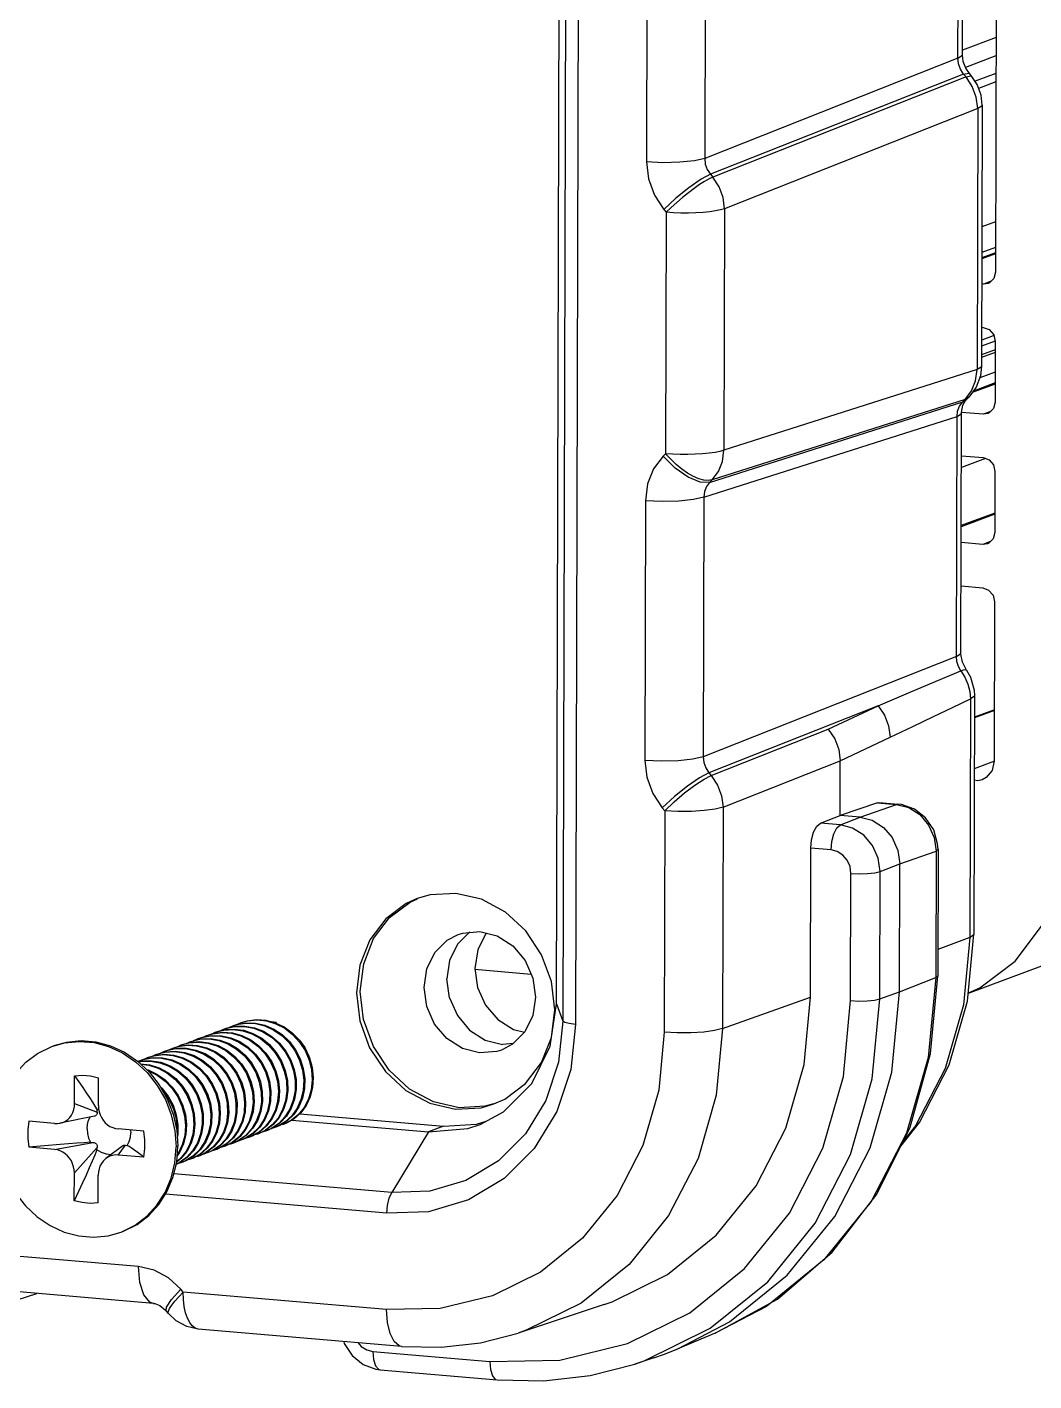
# Model space of a CAD drawing. Extents: x 2468 to 2936, y 274 to 599.
# Drawn here: x 2825.25 to 2843.53, y 438.06 to 462.63 of the extents above; entities that cross this region are included whole.
import ezdxf

# ---------------------------------------------------------------- set-up
doc = ezdxf.new("R2010")
doc.units = 0
doc.header["$LTSCALE"] = 30.734
doc.layers.get('0').update_dxf_attribs({"linetype": 'CONTINUOUS'})

# ---------------------------------------------------------------- blocks, each defined once
blk = doc.blocks.new('A$C3CCE6F4D')
at = {"color": 7, "linetype": 'Continuous'}
for p, q in [((35.321, 8.554), (35.536, 94.572)), ((35.683, 94.179), (35.468, 8.161)), ((35.969, 94.104), (35.754, 8.086)), ((45.436, 85.978), (45.284, 25.155)), ((44.432, 30.007), (44.446, 35.451)), ((44.535, 30.085), (44.549, 35.529)), ((37.377, 33.544), (37.362, 27.653)), ((38.7, 33.622), (38.685, 27.732)), ((104.171, 31.012), (44.668, 8.788)), ((45.297, 30.476), (44.536, 30.192)), ((44.432, 30.007), (38.685, 27.732)), ((44.555, 29.929), (44.535, 30.085)), ((44.612, 29.777), (44.555, 29.929)), ((45.296, 30.056), (44.604, 29.798)), ((44.561, 29.647), (38.814, 27.372)), ((44.616, 29.582), (38.868, 27.307)), ((44.616, 29.582), (44.561, 29.647)), ((44.692, 29.658), (44.612, 29.777)), ((44.616, 29.582), (44.722, 29.605)), ((44.747, 29.593), (44.692, 29.658)), ((44.722, 29.605), (44.747, 29.593)), ((45.295, 29.662), (44.82, 29.485)), ((45.295, 29.467), (44.903, 29.32)), ((44.985, 28.943), (44.97, 23.018)), ((44.882, 28.865), (39.135, 26.59)), ((44.882, 28.865), (44.867, 22.941)), ((38.814, 27.372), (38.868, 27.307)), ((37.757, 26.576), (37.812, 26.511)), ((37.812, 26.511), (37.798, 21.033)), ((39.135, 26.59), (39.121, 21.112)), ((45.287, 26.295), (44.978, 26.179)), ((45.285, 25.592), (44.976, 25.477)), ((45.285, 25.567), (44.976, 25.451)), ((45.285, 25.713), (44.977, 25.597)), ((45.012, 24.883), (44.975, 24.886)), ((45.184, 24.947), (45.012, 24.883)), ((45.119, 24.898), (45.012, 24.883)), ((44.972, 23.902), (45.009, 23.899)), ((45.233, 23.705), (44.972, 23.607)), ((45.277, 23.587), (44.971, 23.473)), ((45.28, 23.393), (44.971, 23.277)), ((45.28, 23.39), (44.971, 23.274)), ((45.28, 23.58), (45.277, 22.202)), ((45.279, 23.329), (44.971, 23.213)), ((44.867, 22.941), (39.121, 21.112)), ((44.946, 22.804), (44.847, 22.54)), ((45.278, 22.886), (44.928, 22.756)), ((44.97, 23.019), (44.946, 22.804)), ((44.597, 22.266), (44.741, 22.457)), ((44.847, 22.54), (44.677, 22.314)), ((45.278, 22.614), (44.757, 22.42)), ((45.278, 22.639), (44.783, 22.455)), ((38.796, 20.383), (44.542, 22.211)), ((44.597, 22.266), (38.851, 20.438)), ((44.426, 22.001), (44.47, 22.116)), ((44.47, 22.116), (44.542, 22.211)), ((44.515, 21.972), (44.545, 22.133)), ((44.542, 22.211), (44.597, 22.266)), ((44.542, 22.211), (44.622, 22.259)), ((44.545, 22.133), (44.606, 22.241)), ((44.677, 22.314), (44.597, 22.266)), ((44.606, 22.241), (44.622, 22.259)), ((44.622, 22.259), (44.677, 22.314)), ((38.666, 20.047), (44.412, 21.876)), ((44.399, 16.432), (44.412, 21.876)), ((44.412, 21.876), (44.426, 22.001)), ((44.501, 16.51), (44.515, 21.954)), ((44.515, 21.954), (44.515, 21.972)), ((45.004, 21.93), (44.517, 21.972)), ((45.177, 21.995), (45.004, 21.93)), ((45.111, 21.945), (45.004, 21.93)), ((37.798, 21.033), (37.743, 20.978)), ((45.06, 20.924), (44.512, 20.719)), ((44.513, 20.988), (45.002, 20.946)), ((45.273, 20.628), (45.269, 19.25)), ((38.851, 20.438), (38.796, 20.383)), ((37.343, 19.968), (37.328, 14.078)), ((38.666, 20.047), (38.651, 14.157)), ((45.27, 19.687), (44.509, 19.402)), ((45.27, 19.662), (44.509, 19.377)), ((45.169, 19.042), (44.997, 18.978)), ((44.997, 18.978), (44.508, 19.02)), ((45.104, 18.993), (44.997, 18.978)), ((44.505, 18.036), (44.995, 17.994)), ((45.265, 17.675), (45.256, 14.066)), ((44.399, 16.432), (38.651, 14.157)), ((44.502, 16.483), (44.501, 16.51)), ((44.801, 15.668), (44.808, 15.546)), ((44.715, 15.472), (44.701, 10.06)), ((44.808, 15.546), (44.794, 10.135)), ((42.619, 15.316), (38.78, 13.796)), ((41.49, 14.783), (42.619, 15.316)), ((45.259, 15.224), (44.807, 15.055)), ((45.259, 15.209), (44.807, 15.04)), ((38.835, 13.732), (41.49, 14.783)), ((41.761, 14.067), (42.895, 14.603)), ((39.101, 13.015), (41.761, 14.068)), ((41.758, 12.83), (41.761, 14.068)), ((45.26, 14.056), (44.804, 13.886)), ((38.78, 13.796), (38.835, 13.732)), ((37.723, 13), (37.778, 12.936)), ((37.778, 12.936), (37.765, 7.914)), ((39.101, 13.015), (39.088, 7.992)), ((42.605, 13.116), (41.758, 12.83)), ((42.21, 12.791), (43.035, 13.079)), ((42.605, 13.116), (42.643, 13.12)), ((42.605, 13.116), (43.035, 13.079)), ((42.643, 13.12), (43.072, 13.084)), ((43.072, 13.084), (43.035, 13.079)), ((43.035, 13.079), (43.315, 13.007)), ((43.155, 13.073), (43.072, 13.083)), ((41.312, 12.653), (41.758, 12.83)), ((41.764, 12.614), (41.312, 12.653)), ((42.21, 12.791), (41.758, 12.83)), ((41.764, 12.614), (42.21, 12.791)), ((43.894, 12.325), (43.937, 12.017)), ((41.085, 8.705), (41.094, 12.084)), ((41.554, 12.044), (41.094, 12.084)), ((43.112, 11.729), (43.937, 12.017)), ((43.937, 12.017), (43.929, 9.148)), ((43.981, 12.053), (43.937, 12.017)), ((43.981, 12.053), (43.972, 12.187)), ((43.981, 12.053), (43.973, 9.184)), ((42.666, 11.553), (43.112, 11.729)), ((43.105, 8.826), (43.112, 11.729)), ((41.997, 8.627), (42.005, 11.513)), ((42.659, 8.666), (42.666, 11.553)), ((32.455, 11.027), (32.161, 10.942)), ((33.356, 10.189), (33.075, 9.908)), ((33.726, 10.158), (33.714, 10.147)), ((44.701, 10.06), (43.975, 9.785)), ((44.651, 8.611), (44.794, 10.135)), ((33.468, 9.337), (34.747, 9.227)), ((32.892, 8.688), (32.831, 9.119)), ((43.105, 8.826), (43.929, 9.148)), ((43.813, 7.425), (43.973, 9.184)), ((43.973, 9.184), (43.929, 9.148)), ((39.088, 7.992), (41.085, 8.705)), ((42.659, 8.666), (43.105, 8.826)), ((35.177, 7.591), (35.321, 8.554)), ((35.321, 8.554), (35.468, 8.161)), ((27.764, 7.979), (27.811, 7.996)), ((27.788, 7.988), (27.825, 8.001)), ((27.956, 8.051), (28.061, 8.084)), ((27.98, 8.06), (28.062, 8.087)), ((28.525, 8.189), (28.741, 8.167)), ((28.726, 8.183), (28.938, 8.126)), ((28.741, 8.167), (28.952, 8.103)), ((28.956, 8.127), (28.86, 8.147)), ((28.952, 8.103), (29.151, 7.999)), ((28.956, 8.127), (28.953, 8.119)), ((28.956, 8.127), (28.96, 8.116)), ((26.919, 7.655), (26.997, 7.693)), ((26.997, 7.693), (27.018, 7.7)), ((27.092, 7.721), (27.189, 7.764)), ((27.189, 7.764), (27.267, 7.79)), ((27.213, 7.773), (27.291, 7.799)), ((27.38, 7.836), (27.518, 7.877)), ((27.404, 7.845), (27.541, 7.886)), ((27.509, 7.876), (27.572, 7.908)), ((27.596, 7.916), (27.793, 7.969)), ((27.674, 7.937), (27.764, 7.979)), ((26.062, 7.343), (26.204, 7.385)), ((26.164, 7.374), (26.229, 7.406)), ((26.229, 7.406), (26.431, 7.459)), ((26.253, 7.415), (26.455, 7.468)), ((26.329, 7.435), (26.421, 7.478)), ((26.421, 7.478), (26.473, 7.496)), ((26.445, 7.487), (26.497, 7.505)), ((26.613, 7.549), (26.723, 7.584)), ((26.637, 7.558), (26.747, 7.593)), ((26.829, 7.63), (26.998, 7.677)), ((28.958, 7.453), (29.079, 7.254)), ((34.337, 7.653), (34.094, 7.632)), ((25.817, 7.25), (25.846, 7.263)), ((25.846, 7.263), (25.929, 7.29)), ((25.87, 7.272), (25.953, 7.299)), ((24.381, 6.293), (24.383, 6.924)), ((24.924, 6.246), (24.925, 6.878)), ((24.381, 6.293), (24.898, 6.099)), ((24.893, 6.15), (24.929, 6.167)), ((24.898, 6.099), (24.893, 6.15)), ((23.927, 5.839), (23.347, 5.889)), ((24.831, 6.004), (24.051, 5.846)), ((28.409, 6.097), (28.347, 5.888)), ((29.017, 5.839), (28.849, 5.725)), ((29.052, 5.858), (28.887, 5.741)), ((29.164, 5.875), (28.99, 5.771)), ((29.309, 5.914), (29.118, 5.816)), ((29.31, 5.914), (32.412, 5.647)), ((29.494, 6.061), (32.753, 5.781)), ((33.503, 5.824), (33.725, 5.891)), ((33.587, 5.817), (34.119, 6.103)), ((25.955, 5.665), (25.375, 5.715)), ((25.655, 5.691), (25.661, 5.631)), ((28.119, 5.538), (27.962, 5.409)), ((28.269, 5.57), (28.105, 5.451)), ((28.293, 5.579), (28.129, 5.46)), ((28.417, 5.604), (28.246, 5.496)), ((28.351, 5.53), (28.278, 5.509)), ((28.386, 5.544), (28.351, 5.53)), ((28.563, 5.641), (28.386, 5.544)), ((28.543, 5.601), (28.463, 5.582)), ((28.707, 5.682), (28.543, 5.601)), ((28.733, 5.692), (28.567, 5.61)), ((28.867, 5.806), (28.707, 5.682)), ((28.893, 5.817), (28.733, 5.692)), ((28.849, 5.725), (28.735, 5.673)), ((28.887, 5.741), (28.759, 5.682)), ((28.926, 5.745), (28.837, 5.718)), ((28.99, 5.771), (28.926, 5.745)), ((29.118, 5.816), (29.049, 5.798)), ((32.412, 5.647), (31.581, 4.276)), ((32.753, 5.781), (32.412, 5.647)), ((32.753, 5.781), (33.503, 5.824)), ((24.057, 5.36), (23.345, 5.299)), ((23.926, 5.249), (23.345, 5.299)), ((23.926, 5.249), (24.799, 5.412)), ((24.377, 4.718), (24.896, 5.298)), ((24.745, 5.414), (24.799, 5.412)), ((24.89, 5.243), (24.896, 5.298)), ((25.479, 5.334), (25.094, 5.048)), ((25.373, 5.124), (25.536, 5.348)), ((25.536, 5.348), (25.579, 5.342)), ((27.521, 5.301), (27.36, 5.178)), ((27.545, 5.31), (27.384, 5.187)), ((27.526, 5.23), (27.416, 5.18)), ((27.67, 5.334), (27.502, 5.221)), ((27.584, 5.243), (27.503, 5.22)), ((27.694, 5.343), (27.526, 5.23)), ((27.643, 5.268), (27.584, 5.243)), ((27.817, 5.37), (27.643, 5.268)), ((27.776, 5.315), (27.697, 5.295)), ((27.962, 5.409), (27.776, 5.315)), ((27.986, 5.418), (27.8, 5.324)), ((28.105, 5.451), (27.967, 5.386)), ((28.129, 5.46), (27.991, 5.395)), ((28.159, 5.458), (28.058, 5.427)), ((28.246, 5.496), (28.159, 5.458)), ((25.954, 5.075), (25.373, 5.124)), ((26.782, 4.956), (26.688, 4.912)), ((26.816, 4.957), (26.719, 4.927)), ((26.947, 5.074), (26.782, 4.956)), ((26.899, 4.992), (26.816, 4.957)), ((27.07, 5.1), (26.899, 4.992)), ((27.008, 5.028), (26.934, 5.008)), ((27.039, 5.04), (27.008, 5.028)), ((27.216, 5.137), (27.039, 5.04)), ((27.36, 5.178), (27.2, 5.1)), ((27.384, 5.187), (27.224, 5.109)), ((27.502, 5.221), (27.392, 5.171)), ((24.375, 4.086), (24.377, 4.718)), ((24.918, 4.039), (24.92, 4.671)), ((31.581, 4.276), (26.637, 4.701)), ((31.471, 3.805), (26.446, 4.237)), ((25.836, 2.593), (22.782, 2.855)), ((22.496, 1.657), (23.524, 1.984)), ((26.176, 1.756), (23.123, 2.018)), ((26.849, 2.014), (26.794, 2.078)), ((31.465, 1.617), (26.849, 2.014)), ((26.458, 1.59), (26.467, 1.676)), ((26.513, 1.526), (26.458, 1.59)), ((36.404, 1.731), (34.453, 1.086)), ((31.806, 0.78), (27.19, 1.177)), ((38.92, 1.08), (38.077, 0.728)), ((31.152, 0.667), (33.804, 0.439)), ((37.533, 0.525), (37.098, 0.381)), ((31.322, 0.248), (33.975, 0.021))]:
    blk.add_line(p, q, dxfattribs=at)
for points in [[(44.432, 30.007), (44.534, 30.075), (44.535, 30.085)], [(44.561, 29.647), (44.49, 29.755), (44.446, 29.878), (44.432, 30.007)], [(44.561, 29.647), (44.683, 29.665), (44.692, 29.658)], [(44.882, 28.865), (44.85, 29.122), (44.759, 29.366), (44.616, 29.582)], [(44.985, 28.943), (44.96, 29.167), (44.87, 29.412), (44.747, 29.593)], [(44.985, 28.943), (44.975, 28.918), (44.882, 28.865)], [(38.685, 27.732), (38.451, 27.678), (38.118, 27.645), (37.736, 27.636), (37.362, 27.653)], [(37.362, 27.653), (37.407, 27.268), (37.542, 26.9), (37.757, 26.576)], [(38.685, 27.732), (38.699, 27.603), (38.742, 27.48), (38.814, 27.372)], [(38.814, 27.372), (38.601, 27.259), (38.326, 27.068), (38.03, 26.829), (37.757, 26.576)], [(38.868, 27.307), (38.784, 27.268), (38.683, 27.211), (38.568, 27.138), (38.444, 27.051), (38.314, 26.953), (38.182, 26.847), (38.052, 26.736), (37.927, 26.622), (37.812, 26.511)], [(39.135, 26.59), (39.103, 26.846), (39.012, 27.091), (38.868, 27.307)], [(39.135, 26.59), (39.046, 26.564), (38.932, 26.541), (38.798, 26.522), (38.647, 26.508), (38.483, 26.498), (38.314, 26.493), (38.142, 26.494), (37.973, 26.5), (37.812, 26.511)], [(45.284, 25.155), (45.247, 25.01), (45.148, 24.911), (45.119, 24.898)], [(45.009, 23.899), (45.145, 23.848), (45.244, 23.731), (45.28, 23.58)], [(44.741, 22.457), (44.834, 22.687), (44.867, 22.941)], [(44.97, 23.018), (44.96, 22.994), (44.867, 22.941)], [(45.277, 22.202), (45.24, 22.058), (45.14, 21.958), (45.111, 21.945)], [(44.412, 21.876), (44.513, 21.943), (44.515, 21.954)], [(37.743, 20.978), (37.526, 20.691), (37.39, 20.347), (37.343, 19.968)], [(38.796, 20.383), (38.583, 20.385), (38.309, 20.499), (38.015, 20.707), (37.743, 20.978)], [(39.121, 21.112), (39.032, 21.086), (38.919, 21.063), (38.784, 21.044), (38.633, 21.03), (38.47, 21.02), (38.301, 21.016), (38.128, 21.016), (37.959, 21.022), (37.798, 21.033)], [(38.851, 20.438), (38.767, 20.425), (38.666, 20.435), (38.552, 20.467), (38.428, 20.52), (38.298, 20.594), (38.167, 20.684), (38.037, 20.79), (37.913, 20.908), (37.798, 21.033)], [(38.851, 20.438), (38.996, 20.629), (39.088, 20.859), (39.121, 21.112)], [(45.002, 20.946), (45.138, 20.895), (45.237, 20.778), (45.273, 20.628)], [(38.796, 20.383), (38.724, 20.287), (38.68, 20.173), (38.666, 20.047)], [(38.666, 20.047), (38.432, 19.993), (38.099, 19.96), (37.717, 19.951), (37.343, 19.968)], [(45.269, 19.25), (45.232, 19.105), (45.133, 19.006), (45.104, 18.993)], [(44.995, 17.994), (45.13, 17.942), (45.229, 17.826), (45.265, 17.675)], [(44.399, 16.432), (44.5, 16.5), (44.501, 16.51)], [(44.498, 16.11), (44.442, 16.209), (44.409, 16.319), (44.399, 16.432)], [(44.624, 16.126), (44.536, 16.302), (44.502, 16.483)], [(42.619, 15.316), (43.314, 15.609), (43.938, 15.873), (44.498, 16.11)], [(44.498, 16.11), (44.559, 16.13), (44.602, 16.136), (44.624, 16.126)], [(44.498, 16.11), (44.588, 15.964), (44.656, 15.805), (44.699, 15.639), (44.715, 15.472)], [(44.624, 16.126), (44.719, 15.962), (44.801, 15.668)], [(42.895, 14.603), (43.406, 14.845), (43.878, 15.07), (44.313, 15.278), (44.715, 15.472)], [(44.808, 15.546), (44.8, 15.525), (44.715, 15.472)], [(42.619, 15.316), (42.766, 15.102), (42.86, 14.858), (42.895, 14.603)], [(41.49, 14.783), (41.635, 14.568), (41.728, 14.324), (41.761, 14.068)], [(38.651, 14.157), (38.417, 14.103), (38.084, 14.069), (37.702, 14.061), (37.328, 14.078)], [(38.651, 14.157), (38.665, 14.028), (38.708, 13.905), (38.78, 13.796)], [(37.328, 14.078), (37.373, 13.693), (37.508, 13.325), (37.723, 13)], [(45.256, 14.066), (45.208, 13.85), (45.074, 13.688), (44.979, 13.637)], [(38.78, 13.796), (38.567, 13.683), (38.292, 13.493), (37.996, 13.254), (37.723, 13)], [(37.778, 12.936), (37.993, 13.138), (38.228, 13.337), (38.462, 13.513), (38.67, 13.648), (38.835, 13.732)], [(38.835, 13.732), (38.978, 13.517), (39.069, 13.272), (39.101, 13.015)], [(44.979, 13.637), (44.884, 13.614), (44.803, 13.625)], [(39.101, 13.015), (38.923, 12.97), (38.675, 12.938), (38.382, 12.92), (38.072, 12.92), (37.778, 12.936)], [(43.972, 12.187), (43.882, 12.501), (43.7, 12.771), (43.448, 12.969), (43.155, 13.073)], [(43.315, 13.007), (43.567, 12.846), (43.767, 12.611), (43.894, 12.325)], [(41.094, 12.084), (41.111, 12.276), (41.158, 12.451), (41.229, 12.583), (41.312, 12.653)], [(41.554, 12.044), (41.57, 12.236), (41.615, 12.412), (41.684, 12.544), (41.764, 12.614)], [(42.666, 11.553), (42.622, 11.86), (42.493, 12.145), (42.294, 12.38), (42.043, 12.542), (41.764, 12.614)], [(42.21, 12.791), (42.489, 12.719), (42.743, 12.556), (42.94, 12.324), (43.069, 12.036), (43.112, 11.729)], [(44.669, 8.803), (44.927, 8.92), (45.734, 9.523), (46.354, 10.346), (46.745, 11.334), (46.881, 12.417)], [(42.005, 11.513), (41.983, 11.667), (41.919, 11.81), (41.819, 11.928), (41.693, 12.008), (41.554, 12.044)], [(42.005, 11.513), (42.192, 11.504), (42.383, 11.509), (42.549, 11.526), (42.666, 11.553)], [(35.282, 8.419), (35.207, 9.059), (34.983, 9.669), (34.627, 10.207), (34.162, 10.636), (33.62, 10.927), (33.038, 11.06), (32.455, 11.027)], [(32.161, 10.942), (31.912, 10.829), (31.445, 10.48), (31.086, 10.004), (30.86, 9.432), (30.781, 8.805)], [(30.867, 8.837), (30.945, 9.464), (31.171, 10.035), (31.53, 10.512), (31.997, 10.861), (32.164, 10.937)], [(33.091, 10.129), (33.192, 10.161), (33.584, 10.195), (33.975, 10.094), (34.328, 9.868), (34.607, 9.539), (34.786, 9.139), (34.847, 8.708)], [(33.714, 10.147), (33.533, 9.778), (33.47, 9.358)], [(32.314, 8.926), (32.377, 9.346), (32.558, 9.715), (32.839, 9.996), (33.091, 10.129)], [(33.075, 9.908), (32.894, 9.539), (32.831, 9.119)], [(44.701, 10.06), (44.558, 8.533), (44.142, 7.089), (43.469, 5.783), (43.188, 5.437)], [(44.794, 10.135), (44.787, 10.113), (44.701, 10.06)], [(33.47, 9.358), (33.531, 8.927), (33.71, 8.527), (33.989, 8.198), (34.342, 7.972), (34.591, 7.908)], [(34.07, 7.506), (33.968, 7.473), (33.577, 7.439), (33.186, 7.54), (32.833, 7.766), (32.554, 8.095), (32.375, 8.495), (32.314, 8.926)], [(43.929, 9.148), (43.759, 7.335), (43.265, 5.621), (42.466, 4.07), (41.392, 2.743), (40.085, 1.69), (38.92, 1.08)], [(30.781, 8.805), (30.856, 8.165), (31.08, 7.555), (31.436, 7.018), (31.901, 6.589), (32.443, 6.297), (33.025, 6.164), (33.608, 6.197), (33.902, 6.282)], [(33.9, 6.289), (33.693, 6.229), (33.111, 6.196), (32.528, 6.329), (31.986, 6.62), (31.521, 7.05), (31.165, 7.587), (30.942, 8.197), (30.867, 8.837)], [(32.892, 8.688), (33.071, 8.288), (33.35, 7.959), (33.703, 7.733), (34.094, 7.632)], [(33.804, 0.439), (35.399, 0.473), (36.933, 0.847), (38.348, 1.548), (39.588, 2.547), (40.608, 3.806), (41.367, 5.278), (41.836, 6.906), (41.997, 8.627)], [(34.847, 8.708), (34.784, 8.288), (34.603, 7.919), (34.322, 7.638), (34.07, 7.506)], [(37.843, 2.416), (38.945, 3.304), (39.851, 4.423), (40.525, 5.731), (40.942, 7.177), (41.085, 8.705)], [(38.077, 0.728), (39.246, 1.34), (40.558, 2.397), (41.636, 3.729), (42.438, 5.285), (42.934, 7.006), (43.105, 8.826)], [(38.807, 1.195), (40.117, 2.249), (41.193, 3.579), (41.994, 5.133), (42.489, 6.85), (42.659, 8.666)], [(41.997, 8.627), (42.184, 8.618), (42.375, 8.623), (42.542, 8.639), (42.659, 8.666)], [(43.134, 5.328), (43.561, 5.86), (44.234, 7.167), (44.651, 8.611)], [(33.902, 6.282), (34.151, 6.395), (34.618, 6.744), (34.977, 7.221), (35.204, 7.792), (35.282, 8.419)], [(27.811, 7.996), (28.02, 8.04), (28.236, 8.041), (28.45, 8), (28.657, 7.919), (28.849, 7.799), (29.02, 7.645), (29.163, 7.462), (29.274, 7.258), (29.35, 7.038), (29.388, 6.811), (29.387, 6.585), (29.347, 6.367), (29.27, 6.166), (29.158, 5.988), (29.017, 5.839)], [(27.825, 8.001), (28.033, 8.047), (28.248, 8.051), (28.463, 8.013), (28.67, 7.933), (28.862, 7.815), (29.034, 7.664), (29.179, 7.483), (29.292, 7.28), (29.37, 7.062), (29.411, 6.836), (29.412, 6.609), (29.375, 6.391), (29.301, 6.189), (29.192, 6.009), (29.052, 5.858)], [(27.859, 8.009), (27.861, 8.01), (27.956, 8.051)], [(28.061, 8.084), (28.272, 8.116), (28.488, 8.106), (28.702, 8.053), (28.905, 7.96), (29.091, 7.83), (29.255, 7.668), (29.389, 7.478), (29.491, 7.269), (29.557, 7.046), (29.584, 6.819), (29.572, 6.594), (29.521, 6.381), (29.434, 6.185), (29.313, 6.014), (29.164, 5.875)], [(28.062, 8.087), (28.272, 8.124), (28.487, 8.118), (28.701, 8.07), (28.905, 7.982), (29.094, 7.857), (29.26, 7.698), (29.398, 7.512), (29.504, 7.305), (29.574, 7.084)], [(28.075, 8.089), (28.107, 8.106), (28.148, 8.122)], [(28.148, 8.122), (28.311, 8.169), (28.525, 8.189)], [(28.172, 8.131), (28.298, 8.17), (28.51, 8.198), (28.726, 8.183)], [(28.938, 8.126), (29.14, 8.03), (29.324, 7.896)], [(29.151, 7.999), (29.332, 7.859), (29.487, 7.688), (29.613, 7.493), (29.705, 7.279), (29.76, 7.054)], [(35.754, 8.086), (35.646, 7.068), (35.328, 6.109), (34.816, 5.269), (34.136, 4.59), (33.322, 4.105), (32.415, 3.839), (31.471, 3.805)], [(35.468, 8.161), (35.369, 7.231), (35.08, 6.364), (34.616, 5.604), (34.001, 4.989), (33.264, 4.55), (32.444, 4.308), (31.581, 4.276)], [(35.754, 8.086), (35.61, 8.105), (35.511, 8.131), (35.468, 8.161)], [(39.088, 7.992), (38.946, 6.479), (38.534, 5.047), (37.866, 3.752), (36.969, 2.644)], [(39.088, 7.992), (38.91, 7.948), (38.663, 7.915), (38.371, 7.898), (38.062, 7.897), (37.765, 7.914)], [(23.863, 7.59), (24.156, 7.671), (24.488, 7.703), (24.824, 7.674), (25.155, 7.586), (25.473, 7.44), (25.768, 7.24), (26.033, 6.993), (26.26, 6.704), (26.443, 6.382), (26.577, 6.036), (26.659, 5.674), (26.686, 5.307)], [(23.906, 7.606), (24.199, 7.687), (24.53, 7.719), (24.867, 7.69), (25.198, 7.602), (25.516, 7.455), (25.811, 7.256), (26.076, 7.009), (26.303, 6.72), (26.486, 6.398), (26.62, 6.051), (26.701, 5.69), (26.728, 5.323)], [(26.805, 7.621), (26.974, 7.668), (27.188, 7.688), (27.404, 7.664), (27.615, 7.599), (27.813, 7.494), (27.993, 7.353), (28.149, 7.182), (28.274, 6.986), (28.364, 6.771), (28.418, 6.547), (28.433, 6.319), (28.409, 6.097)], [(26.998, 7.677), (27.212, 7.697), (27.428, 7.673), (27.639, 7.608), (27.837, 7.503), (28.017, 7.362), (28.172, 7.191), (28.298, 6.995), (28.388, 6.78), (28.442, 6.555), (28.457, 6.328), (28.433, 6.106), (28.371, 5.897)], [(27.018, 7.7), (27.226, 7.75), (27.441, 7.757), (27.656, 7.722), (27.864, 7.645), (28.058, 7.529), (28.232, 7.379), (28.379, 7.2), (28.495, 6.998), (28.575, 6.78), (28.618, 6.554), (28.622, 6.327), (28.587, 6.108), (28.515, 5.904), (28.407, 5.723), (28.269, 5.57)], [(27.092, 7.721), (27.25, 7.759), (27.465, 7.766), (27.68, 7.73), (27.888, 7.654), (28.082, 7.538), (28.256, 7.388), (28.403, 7.209), (28.519, 7.007), (28.599, 6.789), (28.642, 6.563), (28.646, 6.336), (28.611, 6.117), (28.539, 5.913), (28.431, 5.731), (28.293, 5.579)], [(27.267, 7.79), (27.478, 7.828), (27.694, 7.823), (27.908, 7.776), (28.112, 7.688), (28.301, 7.562), (28.468, 7.403), (28.607, 7.217), (28.713, 7.01), (28.783, 6.788), (28.815, 6.561), (28.808, 6.336), (28.762, 6.12), (28.679, 5.922), (28.563, 5.748), (28.417, 5.604)], [(27.291, 7.799), (27.502, 7.837), (27.718, 7.832), (27.932, 7.785), (28.136, 7.697), (28.325, 7.571), (28.492, 7.412), (28.631, 7.226), (28.737, 7.019), (28.807, 6.797)], [(27.301, 7.801), (27.315, 7.809), (27.38, 7.836)], [(27.518, 7.877), (27.73, 7.902), (27.946, 7.885), (28.158, 7.826), (28.36, 7.727), (28.543, 7.592), (28.702, 7.425), (28.832, 7.232), (28.928, 7.02), (28.988, 6.796), (29.009, 6.569), (28.991, 6.345), (28.934, 6.134), (28.842, 5.942), (28.716, 5.776), (28.563, 5.641)], [(27.541, 7.886), (27.754, 7.911), (27.97, 7.894), (28.182, 7.835), (28.384, 7.736), (28.567, 7.601), (28.726, 7.434), (28.856, 7.241)], [(27.572, 7.908), (27.769, 7.96), (27.983, 7.974), (28.199, 7.945), (28.409, 7.874), (28.605, 7.764), (28.782, 7.619), (28.934, 7.444), (29.055, 7.245)], [(27.793, 7.969), (28.007, 7.983), (28.223, 7.954), (28.432, 7.883), (28.629, 7.773), (28.806, 7.628), (28.958, 7.453)], [(29.324, 7.896), (29.484, 7.731), (29.616, 7.54)], [(29.422, 7.796), (29.487, 7.733), (29.611, 7.561), (29.703, 7.368), (29.713, 7.332)], [(37.765, 7.914), (37.642, 6.598), (37.282, 5.343), (36.698, 4.209), (35.913, 3.238), (34.957, 2.468), (33.867, 1.93), (32.684, 1.643), (31.465, 1.617)], [(22.615, 5.657), (22.644, 6.019), (22.727, 6.366), (22.863, 6.69), (23.048, 6.98), (23.276, 7.229), (23.542, 7.431), (23.863, 7.59)], [(26.038, 7.334), (26.18, 7.376), (26.393, 7.401), (26.609, 7.383), (26.821, 7.323), (27.021, 7.223), (27.204, 7.087), (27.363, 6.919), (27.492, 6.726), (27.587, 6.513), (27.646, 6.289), (27.666, 6.062), (27.647, 5.839), (27.59, 5.628), (27.496, 5.436), (27.37, 5.271), (27.216, 5.137)], [(26.204, 7.385), (26.416, 7.41), (26.633, 7.392), (26.845, 7.332), (27.045, 7.232), (27.228, 7.096), (27.387, 6.928), (27.516, 6.735), (27.611, 6.522), (27.67, 6.298), (27.69, 6.071), (27.671, 5.848), (27.614, 5.637), (27.52, 5.445), (27.394, 5.28), (27.24, 5.146)], [(26.431, 7.459), (26.645, 7.472), (26.861, 7.442), (27.071, 7.37), (27.267, 7.26), (27.443, 7.114), (27.594, 6.938), (27.714, 6.739), (27.8, 6.523), (27.848, 6.297), (27.857, 6.07), (27.827, 5.849), (27.759, 5.643), (27.656, 5.458), (27.521, 5.301)], [(26.455, 7.468), (26.669, 7.481), (26.885, 7.451), (27.095, 7.379), (27.291, 7.269), (27.467, 7.123), (27.618, 6.947), (27.738, 6.748), (27.824, 6.531), (27.872, 6.306), (27.881, 6.079), (27.851, 5.858), (27.783, 5.652), (27.68, 5.467), (27.545, 5.31)], [(26.473, 7.496), (26.683, 7.539), (26.898, 7.539), (27.113, 7.497), (27.319, 7.415), (27.511, 7.294), (27.681, 7.139), (27.823, 6.956), (27.934, 6.751), (28.009, 6.531), (28.046, 6.304), (28.044, 6.078), (28.003, 5.861), (27.925, 5.66), (27.813, 5.482), (27.67, 5.334)], [(26.497, 7.505), (26.707, 7.548), (26.922, 7.548), (27.137, 7.506), (27.343, 7.424), (27.535, 7.303), (27.705, 7.148), (27.847, 6.965), (27.958, 6.76), (28.033, 6.54), (28.07, 6.313)], [(26.521, 7.509), (26.523, 7.511), (26.613, 7.549)], [(26.723, 7.584), (26.935, 7.615), (27.151, 7.603), (27.364, 7.55), (27.567, 7.456), (27.753, 7.325), (27.916, 7.161), (28.05, 6.972), (28.151, 6.762), (28.215, 6.539), (28.241, 6.312), (28.228, 6.087), (28.176, 5.874), (28.088, 5.679), (27.967, 5.509), (27.817, 5.37)], [(26.737, 7.589), (26.77, 7.607), (26.805, 7.621)], [(26.747, 7.593), (26.959, 7.624), (27.175, 7.612), (27.388, 7.559), (27.591, 7.465), (27.777, 7.334), (27.94, 7.17), (28.074, 6.98), (28.175, 6.771), (28.239, 6.548)], [(29.616, 7.54), (29.714, 7.33), (29.776, 7.107)], [(34.119, 6.103), (34.762, 6.747), (35.177, 7.591)], [(38.92, 1.08), (40.337, 1.856), (41.575, 2.92), (42.591, 4.234), (43.346, 5.754), (43.813, 7.425)], [(25.829, 7.239), (25.912, 7.258), (26.127, 7.264), (26.342, 7.228), (26.55, 7.15), (26.744, 7.034), (26.917, 6.883), (27.063, 6.703), (27.178, 6.501), (27.258, 6.283), (27.3, 6.056), (27.303, 5.829), (27.267, 5.611), (27.194, 5.407), (27.086, 5.226), (26.947, 5.074)], [(25.832, 7.236), (25.888, 7.249), (26.103, 7.255), (26.318, 7.219), (26.526, 7.141), (26.72, 7.025), (26.893, 6.874), (27.039, 6.694), (27.154, 6.492), (27.234, 6.274), (27.276, 6.047), (27.279, 5.821), (27.243, 5.602), (27.17, 5.398), (27.062, 5.217), (26.923, 5.065)], [(25.876, 7.195), (26.09, 7.171), (26.301, 7.104), (26.499, 6.999), (26.679, 6.857), (26.833, 6.685), (26.957, 6.488), (27.047, 6.274), (27.1, 6.049), (27.114, 5.821), (27.089, 5.6), (27.026, 5.391), (26.928, 5.203), (26.797, 5.042), (26.7, 4.963)], [(25.891, 7.182), (26.066, 7.162), (26.277, 7.095), (26.475, 6.99), (26.655, 6.848), (26.809, 6.676), (26.933, 6.479), (27.023, 6.265), (27.076, 6.04), (27.09, 5.812), (27.065, 5.591), (27.002, 5.382), (26.904, 5.194), (26.773, 5.033), (26.701, 4.975)], [(25.929, 7.29), (26.14, 7.327), (26.356, 7.321), (26.57, 7.273), (26.774, 7.184), (26.963, 7.057), (27.129, 6.898), (27.267, 6.711), (27.372, 6.503), (27.442, 6.282), (27.473, 6.054), (27.465, 5.829), (27.418, 5.614), (27.334, 5.416), (27.217, 5.243), (27.07, 5.1)], [(25.953, 7.299), (26.164, 7.336), (26.38, 7.33), (26.594, 7.281), (26.798, 7.193), (26.987, 7.066), (27.153, 6.907), (27.291, 6.72), (27.396, 6.512), (27.466, 6.291)], [(25.961, 7.3), (25.977, 7.31), (26.038, 7.334)], [(26.016, 7.064), (26.05, 7.056), (26.253, 6.961), (26.438, 6.829), (26.6, 6.665), (26.734, 6.474), (26.834, 6.264), (26.897, 6.041)], [(28.856, 7.241), (28.952, 7.029), (29.012, 6.805), (29.033, 6.578), (29.015, 6.354), (28.958, 6.143), (28.866, 5.951), (28.74, 5.785), (28.587, 5.65)], [(29.055, 7.245), (29.141, 7.029), (29.19, 6.804), (29.2, 6.576), (29.17, 6.356), (29.104, 6.149), (29.001, 5.964), (28.867, 5.806)], [(29.079, 7.254), (29.165, 7.039), (29.214, 6.813), (29.224, 6.587), (29.195, 6.366), (29.128, 6.16), (29.027, 5.974), (28.893, 5.817)], [(29.776, 7.107), (29.8, 6.88), (29.785, 6.656), (29.731, 6.444), (29.641, 6.251), (29.518, 6.083), (29.367, 5.946), (29.192, 5.846), (29.142, 5.825)], [(29.574, 7.084), (29.606, 6.858), (29.599, 6.633), (29.554, 6.417), (29.472, 6.219), (29.356, 6.045), (29.21, 5.901)], [(24.383, 6.924), (24.563, 6.936), (24.745, 6.92), (24.925, 6.878)], [(24.383, 6.924), (24.48, 6.784), (24.568, 6.654), (24.648, 6.536), (24.721, 6.426), (24.786, 6.326), (24.843, 6.235), (24.893, 6.15)], [(26.043, 7.039), (26.057, 7.035), (26.256, 6.935), (26.437, 6.8), (26.595, 6.634), (26.723, 6.442), (26.819, 6.231), (26.878, 6.01), (26.899, 5.784), (26.882, 5.562), (26.827, 5.352), (26.736, 5.16), (26.713, 5.13)], [(28.807, 6.797), (28.839, 6.57), (28.832, 6.345), (28.786, 6.129), (28.703, 5.931), (28.587, 5.757), (28.441, 5.613)], [(29.76, 7.054), (29.776, 6.827), (29.753, 6.605), (29.692, 6.395), (29.595, 6.206), (29.466, 6.043), (29.309, 5.914)], [(26.326, 6.679), (26.366, 6.642), (26.507, 6.459), (26.617, 6.253), (26.692, 6.033), (26.728, 5.806)], [(26.376, 6.591), (26.4, 6.566), (26.529, 6.374), (26.625, 6.164), (26.685, 5.942), (26.707, 5.717), (26.703, 5.665)], [(28.239, 6.548), (28.265, 6.32), (28.252, 6.096), (28.2, 5.883), (28.112, 5.688), (27.991, 5.518), (27.841, 5.379)], [(24.051, 5.846), (24.117, 5.865), (24.174, 5.893), (24.226, 5.931), (24.272, 5.977), (24.311, 6.03), (24.342, 6.09), (24.363, 6.155), (24.377, 6.223), (24.381, 6.293)], [(24.924, 6.246), (24.928, 6.175), (24.941, 6.105), (24.962, 6.037), (24.992, 5.972), (25.031, 5.912), (25.076, 5.858), (25.129, 5.811), (25.186, 5.773), (25.247, 5.745), (25.31, 5.725), (25.375, 5.715)], [(27.466, 6.291), (27.497, 6.063), (27.489, 5.838), (27.442, 5.623), (27.358, 5.425), (27.241, 5.252), (27.094, 5.109)], [(28.07, 6.313), (28.068, 6.087), (28.027, 5.87), (27.949, 5.669), (27.837, 5.491), (27.694, 5.343)], [(23.347, 5.889), (23.321, 5.695), (23.321, 5.497), (23.345, 5.299)], [(23.927, 5.839), (23.992, 5.838), (24.051, 5.846)], [(24.665, 5.716), (24.675, 5.819), (24.702, 5.916), (24.737, 5.985)], [(24.898, 6.099), (24.898, 6.086), (24.897, 6.073), (24.894, 6.06), (24.89, 6.048), (24.883, 6.037), (24.875, 6.027), (24.865, 6.019), (24.854, 6.012), (24.841, 6.007), (24.831, 6.004)], [(26.897, 6.041), (26.923, 5.814), (26.909, 5.59), (26.856, 5.376), (26.767, 5.182), (26.711, 5.104)], [(28.371, 5.897), (28.273, 5.708), (28.143, 5.547), (27.986, 5.418)], [(28.347, 5.888), (28.249, 5.7), (28.119, 5.538)], [(29.21, 5.901), (29.04, 5.793), (28.95, 5.754)], [(22.615, 5.657), (22.642, 5.29), (22.723, 4.928), (22.858, 4.582), (23.041, 4.26), (23.268, 3.971), (23.532, 3.724), (23.828, 3.524), (24.145, 3.378), (24.477, 3.289), (24.813, 3.261), (25.145, 3.292), (25.438, 3.374)], [(24.665, 5.716), (24.674, 5.612), (24.701, 5.51), (24.745, 5.414)], [(25.579, 5.342), (25.624, 5.431), (25.651, 5.528), (25.661, 5.631)], [(25.954, 5.075), (25.979, 5.269), (25.98, 5.467), (25.955, 5.665)], [(26.728, 5.806), (26.725, 5.58), (26.714, 5.523)], [(28.441, 5.613), (28.27, 5.505), (28.183, 5.467)], [(28.587, 5.65), (28.41, 5.553), (28.375, 5.539)], [(28.735, 5.673), (28.663, 5.649), (28.638, 5.645)], [(32.412, 5.647), (33.309, 5.725), (33.587, 5.817)], [(24.377, 4.718), (24.373, 4.789), (24.36, 4.859), (24.339, 4.927), (24.309, 4.992), (24.27, 5.052), (24.224, 5.106), (24.172, 5.152), (24.115, 5.19), (24.054, 5.219), (23.991, 5.239), (23.926, 5.249)], [(24.745, 5.414), (24.599, 5.403), (24.436, 5.391), (24.057, 5.36)], [(24.89, 5.243), (24.84, 5.12), (24.781, 4.984), (24.716, 4.835), (24.642, 4.671), (24.561, 4.493), (24.473, 4.298), (24.375, 4.086)], [(24.799, 5.412), (24.813, 5.41), (24.827, 5.407), (24.84, 5.403), (24.852, 5.396), (24.863, 5.388), (24.873, 5.378), (24.882, 5.367), (24.888, 5.354), (24.893, 5.34), (24.895, 5.326), (24.896, 5.312), (24.896, 5.298)], [(25.206, 5.132), (25.104, 5.141), (24.993, 5.179), (24.89, 5.243)], [(25.438, 3.374), (25.759, 3.532), (26.025, 3.734), (26.253, 3.984), (26.438, 4.274), (26.574, 4.598), (26.657, 4.945), (26.686, 5.307)], [(25.479, 5.335), (25.49, 5.341), (25.501, 5.346), (25.513, 5.348), (25.524, 5.349), (25.536, 5.348)], [(25.48, 3.39), (25.802, 3.548), (26.067, 3.75), (26.296, 4), (26.48, 4.29), (26.616, 4.613), (26.7, 4.961), (26.728, 5.323)], [(25.954, 5.075), (25.889, 5.125), (25.828, 5.171), (25.772, 5.213), (25.719, 5.251), (25.67, 5.285), (25.624, 5.316), (25.579, 5.342)], [(27.841, 5.379), (27.667, 5.277), (27.608, 5.252)], [(27.967, 5.386), (27.92, 5.37), (27.873, 5.361)], [(25.094, 5.049), (25.074, 5.033), (25.028, 4.987), (24.99, 4.933), (24.959, 4.874), (24.937, 4.809), (24.924, 4.741), (24.92, 4.671)], [(25.373, 5.124), (25.309, 5.125), (25.245, 5.117), (25.184, 5.098), (25.127, 5.07), (25.094, 5.049)], [(26.923, 5.065), (26.758, 4.947), (26.689, 4.915)], [(27.094, 5.109), (26.923, 5.001), (26.84, 4.966)], [(27.24, 5.146), (27.063, 5.049), (27.032, 5.037)], [(27.2, 5.1), (27.178, 5.092), (27.114, 5.077)], [(27.392, 5.171), (27.315, 5.147), (27.295, 5.143)], [(24.918, 4.039), (24.738, 4.028), (24.556, 4.044), (24.375, 4.086)], [(31.471, 3.805), (31.484, 3.981), (31.523, 4.145), (31.581, 4.276)], [(26.176, 1.756), (26.092, 1.785), (25.956, 1.949), (25.867, 2.232), (25.836, 2.593)], [(26.794, 2.078), (26.514, 2.337), (26.187, 2.513), (25.836, 2.593)], [(36.969, 2.644), (35.878, 1.765), (34.633, 1.149), (34.453, 1.086)], [(36.405, 1.731), (36.586, 1.794), (37.843, 2.416)], [(26.467, 1.676), (26.584, 1.848), (26.794, 2.078)], [(26.588, 1.719), (26.658, 1.808), (26.746, 1.907), (26.849, 2.014)], [(27.19, 1.177), (27.122, 1.196), (27.055, 1.246), (26.996, 1.322), (26.944, 1.425), (26.903, 1.548), (26.873, 1.691), (26.855, 1.848), (26.849, 2.014)], [(26.176, 1.756), (26.202, 1.753), (26.318, 1.708), (26.445, 1.605), (26.458, 1.59)], [(26.513, 1.526), (26.506, 1.542), (26.511, 1.584), (26.539, 1.644), (26.588, 1.719)], [(31.806, 0.78), (31.752, 0.794), (31.635, 0.892), (31.543, 1.074), (31.485, 1.324), (31.465, 1.617)], [(27.19, 1.177), (26.93, 1.234), (26.687, 1.365), (26.513, 1.526)], [(31.806, 0.78), (32.706, 0.763), (33.593, 0.866), (34.453, 1.086)], [(37.098, 0.381), (37.314, 0.456), (38.807, 1.195)], [(30.493, 0.893), (30.505, 0.849), (30.681, 0.575), (30.929, 0.373), (31.22, 0.263), (31.322, 0.248)], [(30.817, 0.865), (30.886, 0.783), (31.013, 0.703), (31.152, 0.667)], [(31.152, 0.667), (31.167, 0.487), (31.212, 0.345), (31.279, 0.263), (31.322, 0.248)], [(37.533, 0.525), (37.75, 0.6), (38.077, 0.728)], [(33.804, 0.439), (33.82, 0.259), (33.865, 0.117), (33.932, 0.035), (33.975, 0.021)], [(33.975, 0.021), (35.037, 0), (36.083, 0.121), (37.098, 0.381)]]:
    blk.add_lwpolyline(points, dxfattribs=at)

msp = doc.modelspace()

# ---------------------------------------------------------------- block references
at = {"xscale": 0.8, "yscale": 0.8, "zscale": 0.8}
msp.add_blockref('A$C3CCE6F4D', (2806.602, 438.058), dxfattribs=at)

doc.saveas('drawing.dxf')
